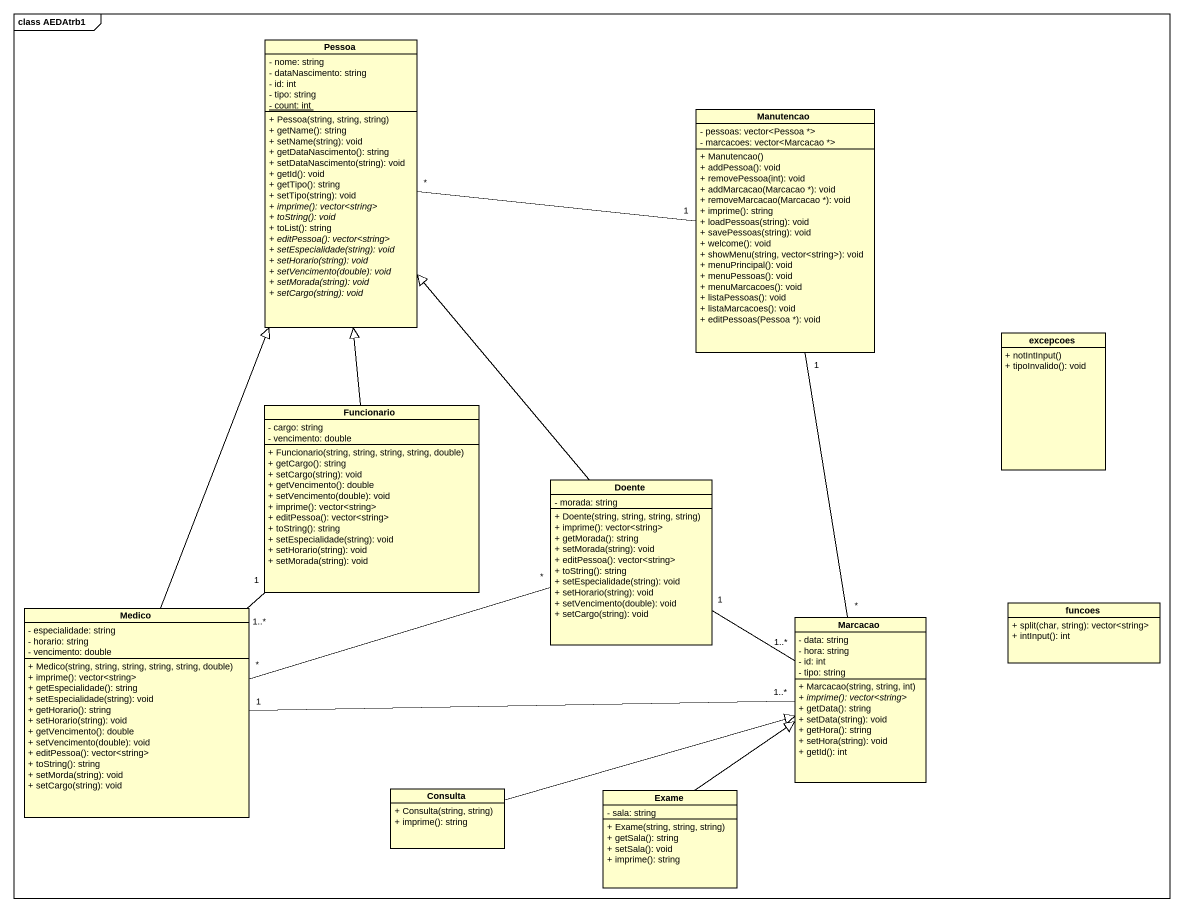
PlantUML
@startuml
mainframe class AEDAtrb1
hide circle
hide empty members
skinparam classAttributeIconSize 0
class Pessoa {
  - nome: string
  - dataNascimento: string
  - id: int
  - tipo: string
  {static} - count: int
  + Pessoa(string, string, string)
  + getName(): string
  + setName(string): void
  + getDataNascimento(): string
  + setDataNascimento(string): void
  + getId(): void
  + getTipo(): string
  + setTipo(string): void
  {abstract} + imprime(): vector<string>
  {abstract} + toString(): void
  + toList(): string
  {abstract} + editPessoa(): vector<string>
  {abstract} + setEspecialidade(string): void
  {abstract} + setHorario(string): void
  {abstract} + setVencimento(double): void
  {abstract} + setMorada(string): void
  {abstract} + setCargo(string): void
}
class Manutencao {
  - pessoas: vector<Pessoa *>
  - marcacoes: vector<Marcacao *>
  + Manutencao()
  + addPessoa(): void
  + removePessoa(int): void
  + addMarcacao(Marcacao *): void
  + removeMarcacao(Marcacao *): void
  + imprime(): string
  + loadPessoas(string): void
  + savePessoas(string): void
  + welcome(): void
  + showMenu(string, vector<string>): void
  + menuPrincipal(): void
  + menuPessoas(): void
  + menuMarcacoes(): void
  + listaPessoas(): void
  + listaMarcacoes(): void
  + editPessoas(Pessoa *): void
}
class excepcoes {
  + notIntInput()
  + tipoInvalido(): void
}
class Funcionario {
  - cargo: string
  - vencimento: double
  + Funcionario(string, string, string, string, double)
  + getCargo(): string
  + setCargo(string): void
  + getVencimento(): double
  + setVencimento(double): void
  + imprime(): vector<string>
  + editPessoa(): vector<string>
  + toString(): string
  + setEspecialidade(string): void
  + setHorario(string): void
  + setMorada(string): void
}
class Doente {
  - morada: string
  + Doente(string, string, string, string)
  + imprime(): vector<string>
  + getMorada(): string
  + setMorada(string): void
  + editPessoa(): vector<string>
  + toString(): string
  + setEspecialidade(string): void
  + setHorario(string): void
  + setVencimento(double): void
  + setCargo(string): void
}
class Medico {
  - especialidade: string
  - horario: string
  - vencimento: double
  + Medico(string, string, string, string, string, double)
  + imprime(): vector<string>
  + getEspecialidade(): string
  + setEspecialidade(string): void
  + getHorario(): string
  + setHorario(string): void
  + getVencimento(): double
  + setVencimento(double): void
  + editPessoa(): vector<string>
  + toString(): string
  + setMorda(string): void
  + setCargo(string): void
}
class funcoes {
  + split(char, string): vector<string>
  + intInput(): int
}
class Marcacao {
  - data: string
  - hora: string
  - id: int
  - tipo: string
  + Marcacao(string, string, int)
  {abstract} + imprime(): vector<string>
  + getData(): string
  + setData(string): void
  + getHora(): string
  + setHora(string): void
  + getId(): int
}
class Consulta {
  + Consulta(string, string)
  + imprime(): string
}
class Exame {
  - sala: string
  + Exame(string, string, string)
  + getSala(): string
  + setSala(): void
  + imprime(): string
}
Manutencao "1" -left- "*" Pessoa
Manutencao "1" -- "*" Marcacao
Funcionario -up-|> Pessoa
Doente -up-|> Pessoa
Medico -up-|> Pessoa
Medico "1..*" -up- "1" Funcionario
Medico "*" -right- "*" Doente
Marcacao "1..*" -up- "1" Doente
Marcacao "1..*" -left- "1" Medico
Consulta -right-|> Marcacao
Exame -up-|> Marcacao
@enduml
